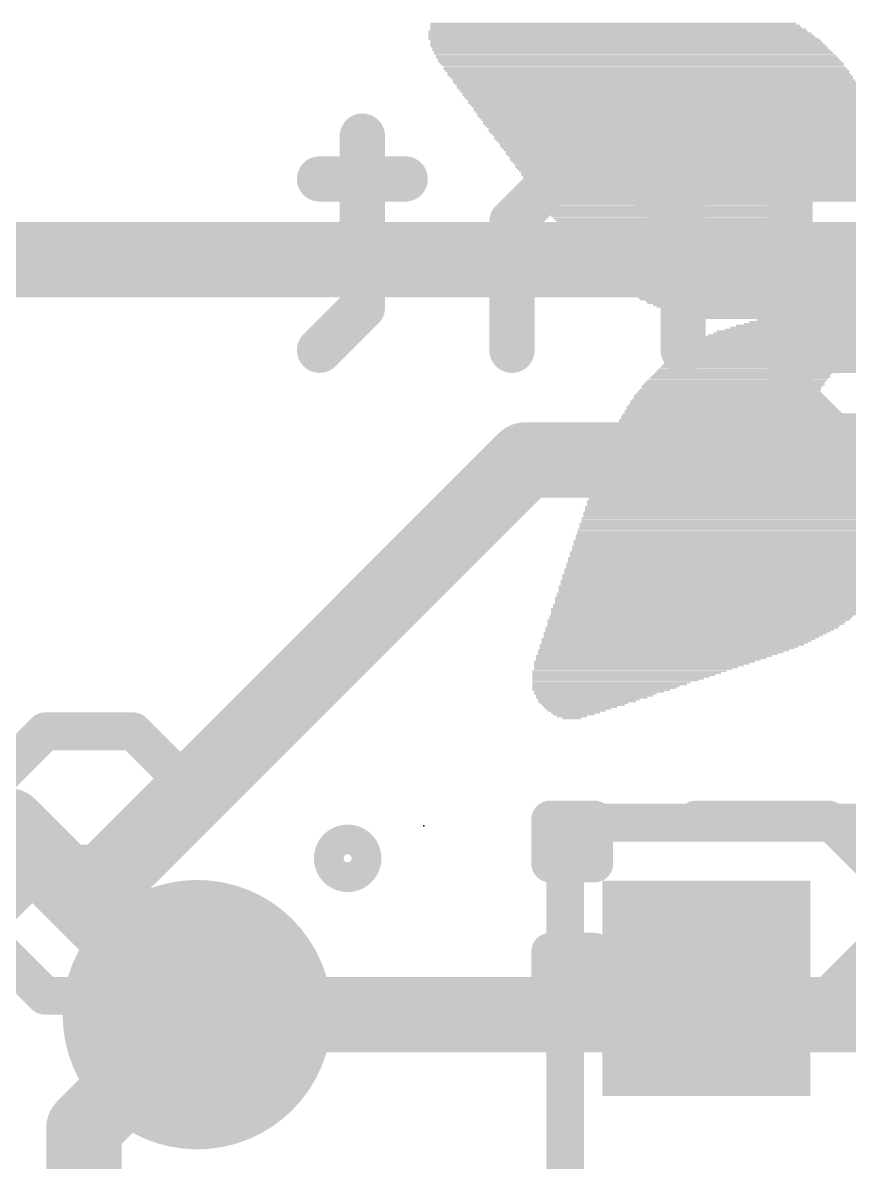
# Model space of a CAD drawing. Extents: x -0.1 to 25.5, y -0.1 to 17.9.
# Drawn here: x 9.7 to 12.481, y 9.918 to 13.751 of the extents above; entities that cross this region are included whole.
import ezdxf

# ---------------------------------------------------------------- set-up
doc = ezdxf.new("R2010")
doc.units = 0
for name, color, linetype in [('1', 12, 'CONTINUOUS'), ('16', 5, 'CONTINUOUS'), ('18', 110, 'CONTINUOUS'), ('21', 40, 'CONTINUOUS'), ('22', 6, 'CONTINUOUS'), ('23', 40, 'CONTINUOUS'), ('51', 253, 'CONTINUOUS')]:
    doc.layers.add(name, color=color, linetype=linetype)

# ---------------------------------------------------------------- blocks, each defined once
blk = doc.blocks.new('RECT')
blk.add_solid([(-0.5, -0.5), (0.5, -0.5), (-0.5, 0.5), (0.5, 0.5)])
blk = doc.blocks.new('ROUNDV')
at = {"const_width": 0.5}
blk.add_lwpolyline([(0, -0.25, 1), (0, 0.25, 1), (0, -0.25)], format="xyb", dxfattribs=at)

msp = doc.modelspace()

# ---------------------------------------------------------------- linework, layer by layer
at = {"layer": '1', "const_width": 0.254}
for points in [[(11.391, 12.28), (9.906, 10.795)], [(15.845, 12.28), (11.391, 12.28)], [(7.305, 11.049), (9.652, 11.049)], [(9.652, 11.049), (9.906, 10.795)], [(9.906, 10.795), (10.287, 10.414)], [(10.287, 10.414), (9.906, 10.033)], [(9.906, 10.033), (9.906, 8.509)]]:
    msp.add_lwpolyline(points, dxfattribs=at)
at = {"layer": '1', "const_width": 0.127}
for points in [[(11.391, 12.3435, 1), (11.391, 12.2165)], [(11.4359, 12.2351, 1), (11.3461, 12.3249)], [(9.6969, 11.0939, 1), (9.6071, 11.0041)], [(9.652, 10.9855, 1), (9.652, 11.1125)], [(9.9509, 10.8399, 1), (9.8611, 10.7501)], [(9.8611, 10.8399, 1), (9.9509, 10.7501)], [(9.8611, 10.7501, 1), (9.9509, 10.8399)], [(10.3319, 10.3691, 1), (10.2421, 10.4589)], [(10.2421, 10.3691, 1), (10.3319, 10.4589)], [(9.9695, 10.033, 1), (9.8425, 10.033)], [(9.8611, 10.0779, 1), (9.9509, 9.9881)]]:
    msp.add_lwpolyline(points, format="xyb", dxfattribs=at)
at = {"layer": '16', "const_width": 0.254}
for points in [[(20.613, 12.954), (6.604, 12.954)], [(12.954, 10.414), (10.287, 10.414)]]:
    msp.add_lwpolyline(points, dxfattribs=at)
at = {"layer": '16', "const_width": 0.127}
msp.add_lwpolyline([(10.287, 10.4775, 1), (10.287, 10.3505)], format="xyb", dxfattribs=at)
at = {"layer": '21', "const_width": 0.127}
msp.add_lwpolyline([(10.793, 10.89, 1), (10.793, 10.99, 1), (10.793, 10.89)], format="xyb", dxfattribs=at)
at = {"layer": '22'}
for points, const_width in [([(11.9222, 13.5135), (11.9222, 12.6492)], 0.1524), ([(10.8426, 13.3695), (10.8426, 12.7933)], 0.1524), ([(10.9867, 13.2254), (10.6985, 13.2254)], 0.1524), ([(11.49, 13.2254), (11.3459, 13.0814)], 0.1524), ([(11.7781, 13.2254), (11.49, 13.2254)], 0.1524), ([(11.9222, 13.0814), (11.7781, 13.2254)], 0.1524), ([(12.2815, 12.5051), (12.2815, 13.2254)], 0.1524), ([(12.2815, 13.2254), (12.7136, 13.2254)], 0.1524), ([(11.3459, 13.0814), (11.3459, 12.6492)], 0.1524), ([(10.8426, 12.7933), (10.6985, 12.6492)], 0.1524), ([(12.7136, 12.6492), (12.2815, 12.6492)], 0.1524), ([(12.4255, 12.3611), (12.2815, 12.5051)], 0.1524), ([(12.5696, 12.3611), (12.4255, 12.3611)], 0.1524), ([(9.7749, 11.3673), (9.6266, 11.219)], 0.127), ([(10.0715, 11.3673), (9.7749, 11.3673)], 0.127), ([(10.2198, 11.219), (10.0715, 11.3673)], 0.127), ([(9.6266, 11.0707), (9.7749, 10.9224)], 0.127), ([(11.623, 11.0707), (11.4747, 11.0707)], 0.127), ([(11.4747, 11.0707), (11.4747, 10.9224)], 0.127), ([(11.623, 10.9224), (11.623, 11.0707)], 0.127), ([(11.9654, 11.0707), (12.4103, 11.0707)], 0.127), ([(12.4103, 11.0707), (12.5585, 10.9224)], 0.127), ([(9.7749, 10.9224), (9.6266, 10.7741)], 0.127), ([(9.7749, 10.9224), (9.9232, 10.9224)], 0.127), ([(11.4747, 10.9224), (11.623, 10.9224)], 0.127), ([(9.6266, 10.6258), (9.7749, 10.4775)], 0.127), ([(10.0715, 10.4775), (10.2198, 10.6258)], 0.127), ([(11.623, 10.6258), (11.4747, 10.6258)], 0.127), ([(11.4747, 10.6258), (11.4747, 10.4775)], 0.127), ([(11.623, 10.4775), (11.623, 10.6258)], 0.127), ([(12.5585, 10.6258), (12.4103, 10.4775)], 0.127), ([(9.7749, 10.4775), (10.0715, 10.4775)], 0.127), ([(11.4747, 10.4775), (11.623, 10.4775)], 0.127), ([(12.4103, 10.4775), (11.9654, 10.4775)], 0.127)]:
    msp.add_lwpolyline(points, dxfattribs=dict(at, const_width=const_width))
for points, const_width in [([(11.9603, 13.5135, 1), (11.8841, 13.5135)], 0.0762), ([(10.8807, 13.3695, 1), (10.8045, 13.3695)], 0.0762), ([(10.6985, 13.2635, 1), (10.6985, 13.1873)], 0.0762), ([(10.9867, 13.1873, 1), (10.9867, 13.2635)], 0.0762), ([(11.49, 13.2635, 1), (11.49, 13.1873)], 0.0762), ([(11.5169, 13.1985, 1), (11.4631, 13.2524)], 0.0762), ([(11.8051, 13.2524, 1), (11.7512, 13.1985)], 0.0762), ([(11.7781, 13.1873, 1), (11.7781, 13.2635)], 0.0762), ([(12.3196, 13.2254, 1), (12.2434, 13.2254)], 0.0762), ([(12.2815, 13.2635, 1), (12.2815, 13.1873)], 0.0762), ([(11.384, 13.0814, 1), (11.3078, 13.0814)], 0.0762), ([(11.319, 13.1083, 1), (11.3729, 13.0544)], 0.0762), ([(11.8952, 13.0544, 1), (11.9491, 13.1083)], 0.0762), ([(10.8695, 12.7663, 1), (10.8157, 12.8202)], 0.0762), ([(10.8045, 12.7933, 1), (10.8807, 12.7933)], 0.0762), ([(10.6716, 12.6761, 1), (10.7255, 12.6223)], 0.0762), ([(12.2815, 12.6873, 1), (12.2815, 12.6111)], 0.0762), ([(11.3078, 12.6492, 1), (11.384, 12.6492)], 0.0762), ([(11.8841, 12.6492, 1), (11.9603, 12.6492)], 0.0762), ([(12.3084, 12.5321, 1), (12.2545, 12.4782)], 0.0762), ([(12.2434, 12.5051, 1), (12.3196, 12.5051)], 0.0762), ([(12.4255, 12.3992, 1), (12.4255, 12.323)], 0.0762), ([(12.3986, 12.3341, 1), (12.4525, 12.388)], 0.0762), ([(9.7749, 11.399, 1), (9.7749, 11.3355)], 0.0635), ([(9.7973, 11.3448, 1), (9.7524, 11.3897)], 0.0635), ([(10.0939, 11.3897, 1), (10.049, 11.3448)], 0.0635), ([(10.0715, 11.3355, 1), (10.0715, 11.399)], 0.0635), ([(10.1973, 11.1965, 1), (10.2422, 11.2414)], 0.0635), ([(11.5065, 11.0707, 1), (11.443, 11.0707)], 0.0635), ([(11.4747, 11.1024, 1), (11.4747, 11.0389)], 0.0635), ([(11.6548, 11.0707, 1), (11.5913, 11.0707)], 0.0635), ([(11.623, 11.0389, 1), (11.623, 11.1024)], 0.0635), ([(11.9654, 11.1024, 1), (11.9654, 11.0389)], 0.0635), ([(12.4327, 11.0931, 1), (12.3878, 11.0482)], 0.0635), ([(12.4103, 11.0389, 1), (12.4103, 11.1024)], 0.0635), ([(9.7749, 10.9541, 1), (9.7749, 10.8906)], 0.0635), ([(9.7973, 10.8999, 1), (9.7524, 10.9448)], 0.0635), ([(9.7524, 10.8999, 1), (9.7973, 10.9448)], 0.0635), ([(9.9232, 10.8906, 1), (9.9232, 10.9541)], 0.0635), ([(11.4747, 10.9541, 1), (11.4747, 10.8906)], 0.0635), ([(11.623, 10.8906, 1), (11.623, 10.9541)], 0.0635), ([(11.443, 10.9224, 1), (11.5065, 10.9224)], 0.0635), ([(11.5913, 10.9224, 1), (11.6548, 10.9224)], 0.0635), ([(10.2422, 10.6033, 1), (10.1973, 10.6482)], 0.0635), ([(11.4747, 10.6575, 1), (11.4747, 10.594)], 0.0635), ([(11.5065, 10.6258, 1), (11.443, 10.6258)], 0.0635), ([(11.6548, 10.6258, 1), (11.5913, 10.6258)], 0.0635), ([(11.623, 10.594, 1), (11.623, 10.6575)], 0.0635), ([(9.7749, 10.5093, 1), (9.7749, 10.4458)], 0.0635), ([(9.7524, 10.455, 1), (9.7973, 10.5)], 0.0635), ([(10.049, 10.5, 1), (10.0939, 10.455)], 0.0635), ([(10.0715, 10.4458, 1), (10.0715, 10.5093)], 0.0635), ([(11.4747, 10.5093, 1), (11.4747, 10.4458)], 0.0635), ([(11.443, 10.4775, 1), (11.5065, 10.4775)], 0.0635), ([(11.5913, 10.4775, 1), (11.6548, 10.4775)], 0.0635), ([(11.623, 10.4458, 1), (11.623, 10.5093)], 0.0635), ([(11.9654, 10.5093, 1), (11.9654, 10.4458)], 0.0635), ([(12.3878, 10.5, 1), (12.4327, 10.455)], 0.0635), ([(12.4103, 10.4458, 1), (12.4103, 10.5093)], 0.0635)]:
    msp.add_lwpolyline(points, format="xyb", dxfattribs=dict(at, const_width=const_width))
at = {"layer": '23'}
msp.add_point((11.049, 11.049), dxfattribs=at)
at = {"layer": '51', "const_width": 0.0635}
for points in [[(11.5568, 11.06, 1), (11.4932, 11.06)], [(11.525, 11.0918, 1), (11.525, 11.0282)]]:
    msp.add_lwpolyline(points, format="xyb", dxfattribs=at)
at = {"layer": '51', "const_width": 0.127}
for points in [[(11.525, 11.06), (13.875, 11.06)], [(11.525, 6.72), (11.525, 11.06)]]:
    msp.add_lwpolyline(points, dxfattribs=at)

# ---------------------------------------------------------------- block references
at = {"layer": '1', "xscale": 0.7, "yscale": 0.725}
msp.add_blockref('RECT', (12, 10.5025), dxfattribs=at)
at = {"layer": '18', "xscale": 0.9064, "yscale": 0.9064}
msp.add_blockref('ROUNDV', (10.287, 10.414), dxfattribs=at)
msp.add_blockref('ROUNDV', (10.287, 10.414), dxfattribs=at)
at = {"layer": '21'}
for p, xscale, yscale in [((11.7031, 13.7224), 1.2763, 0.0063), ((11.6935, 13.7414), 1.2446, 0.0064), ((11.6967, 13.7351), 1.251, 0.0063), ((11.7031, 13.7287), 1.2637, 0.0064), ((11.6872, 13.7477), 1.2319, 0.0063), ((11.7157, 13.7033), 1.3017, 0.0064), ((11.7094, 13.716), 1.289, 0.0064), ((11.7126, 13.7096), 1.2954, 0.0063), ((11.7221, 13.697), 1.3144, 0.0063), ((11.7316, 13.6843), 1.3208, 0.0063), ((11.7285, 13.6906), 1.3145, 0.0064), ((11.7348, 13.6779), 1.3272, 0.0064), ((11.738, 13.6715), 1.3335, 0.0063), ((11.7475, 13.6589), 1.3398, 0.0063), ((11.7444, 13.6652), 1.3335, 0.0064), ((11.7538, 13.6525), 1.3399, 0.0064), ((11.757, 13.6462), 1.3462, 0.0063), ((11.7634, 13.6398), 1.3462, 0.0064), ((11.7666, 13.6334), 1.3525, 0.0063), ((11.7729, 13.6271), 1.3526, 0.0064), ((11.776, 13.6208), 1.3589, 0.0063), ((11.7825, 13.6144), 1.3589, 0.0064), ((11.7856, 13.6081), 1.3526, 0.0063), ((11.7919, 13.6017), 1.3525, 0.0064), ((11.7952, 13.5953), 1.3589, 0.0063), ((11.8015, 13.589), 1.3589, 0.0064), ((11.8047, 13.5827), 1.3525, 0.0063), ((11.8079, 13.5763), 1.3589, 0.0064), ((11.8141, 13.57), 1.3589, 0.0063), ((11.8174, 13.5636), 1.3525, 0.0064), ((11.8237, 13.5572), 1.3526, 0.0063), ((11.8269, 13.5509), 1.3589, 0.0064), ((11.83, 13.5446), 1.3525, 0.0063), ((11.8364, 13.5382), 1.3526, 0.0064), ((11.8396, 13.5319), 1.3589, 0.0063), ((11.8428, 13.5255), 1.3525, 0.0064), ((11.8491, 13.5191), 1.3526, 0.0063), ((11.8555, 13.5128), 1.3525, 0.0064), ((11.8555, 13.5065), 1.3525, 0.0063), ((11.8618, 13.5001), 1.3526, 0.0064), ((11.8681, 13.4938), 1.3525, 0.0063), ((12.0364, 13.4874), 1.6764, 0.0064), ((12.0364, 13.4811), 1.6764, 0.0063), ((12.0365, 13.4747), 1.6637, 0.0064), ((12.0396, 13.4684), 1.6574, 0.0063), ((12.0396, 13.462), 1.6446, 0.0064), ((12.0396, 13.4557), 1.6446, 0.0063), ((12.0427, 13.4493), 1.6383, 0.0064), ((12.0428, 13.443), 1.6256, 0.0063), ((12.0428, 13.4366), 1.6256, 0.0064), ((12.0427, 13.4303), 1.6129, 0.0063), ((12.046, 13.4239), 1.6065, 0.0064), ((12.0491, 13.4176), 1.6002, 0.0063), ((12.0491, 13.4112), 1.6002, 0.0064), ((12.0492, 13.4049), 1.5875, 0.0063), ((12.0523, 13.3985), 1.5812, 0.0064), ((12.0555, 13.3922), 1.5748, 0.0063), ((12.0523, 13.3858), 1.5684, 0.0064), ((12.0555, 13.3795), 1.5621, 0.0063), ((12.0587, 13.3731), 1.5557, 0.0064), ((12.0618, 13.3668), 1.5494, 0.0063), ((12.0618, 13.3604), 1.5494, 0.0064), ((12.0618, 13.3541), 1.5367, 0.0063), ((12.065, 13.3477), 1.5304, 0.0064), ((12.0682, 13.3414), 1.524, 0.0063), ((12.0682, 13.335), 1.524, 0.0064), ((12.0714, 13.3287), 1.5177, 0.0063), ((12.0746, 13.3223), 1.5113, 0.0064), ((12.0745, 13.316), 1.4986, 0.0063), ((12.0745, 13.3096), 1.4986, 0.0064), ((12.0777, 13.3033), 1.4922, 0.0063), ((12.0808, 13.2969), 1.4859, 0.0064), ((12.0808, 13.2906), 1.4859, 0.0063), ((12.0841, 13.2842), 1.4795, 0.0064), ((12.0872, 13.2779), 1.4732, 0.0063), ((12.0904, 13.2715), 1.4668, 0.0064), ((12.0904, 13.2652), 1.4668, 0.0063), ((12.0936, 13.2588), 1.4605, 0.0064), ((12.0968, 13.2525), 1.4541, 0.0063), ((12.0999, 13.2461), 1.4478, 0.0064), ((12.0999, 13.2398), 1.4478, 0.0063), ((12.1031, 13.2334), 1.4414, 0.0064), ((11.8396, 13.2271), 0.9017, 0.0063), ((12.573, 13.2271), 0.5016, 0.0063), ((11.8269, 13.2207), 0.8636, 0.0064), ((11.8174, 13.2144), 0.8445, 0.0063), ((11.8174, 13.208), 0.8319, 0.0064), ((11.8174, 13.2017), 0.8191, 0.0063), ((11.8142, 13.1953), 0.8128, 0.0064), ((11.8174, 13.189), 0.8065, 0.0063), ((12.5952, 13.2207), 0.4572, 0.0064), ((12.6111, 13.2144), 0.4254, 0.0063), ((12.6206, 13.208), 0.4064, 0.0064), ((12.6302, 13.2017), 0.3873, 0.0063), ((12.6365, 13.1953), 0.3746, 0.0064), ((12.646, 13.189), 0.3556, 0.0063), ((11.8174, 13.1826), 0.7937, 0.0064), ((11.8205, 13.1763), 0.7874, 0.0063), ((11.8205, 13.1699), 0.7874, 0.0064), ((11.8237, 13.1636), 0.781, 0.0063), ((11.8269, 13.1572), 0.7747, 0.0064), ((11.8333, 13.1509), 0.7747, 0.0063), ((11.8333, 13.1445), 0.7747, 0.0064), ((11.8364, 13.1382), 0.7684, 0.0063), ((11.8428, 13.1318), 0.7683, 0.0064), ((11.8459, 13.1255), 0.762, 0.0063), ((11.8491, 13.1191), 0.7684, 0.0064), ((11.8555, 13.1128), 0.7683, 0.0063), ((11.8586, 13.1064), 0.762, 0.0064), ((11.8618, 13.1001), 0.7684, 0.0063), ((11.8681, 13.0937), 0.7683, 0.0064), ((11.8745, 13.0874), 0.7684, 0.0063), ((11.8777, 13.081), 0.762, 0.0064), ((11.8841, 13.0747), 0.7747, 0.0063), ((11.8872, 13.0683), 0.7684, 0.0064), ((11.8968, 13.062), 0.7747, 0.0063), ((11.9031, 13.0556), 0.7747, 0.0064), ((11.9063, 13.0493), 0.7811, 0.0063), ((11.9126, 13.0429), 0.781, 0.0064), ((11.919, 13.0366), 0.7811, 0.0063), ((11.9253, 13.0302), 0.781, 0.0064), ((11.9317, 13.0239), 0.7937, 0.0063), ((11.938, 13.0175), 0.7938, 0.0064), ((11.9476, 13.0112), 0.8001, 0.0063), ((11.9539, 13.0048), 0.8001, 0.0064), ((11.9634, 12.9985), 0.8064, 0.0063), ((11.9729, 12.9921), 0.8128, 0.0064), ((11.9793, 12.9858), 0.8128, 0.0063), ((11.9888, 12.9794), 0.8192, 0.0064), ((11.9984, 12.9731), 0.8255, 0.0063), ((12.0079, 12.9667), 0.8319, 0.0064), ((12.0142, 12.9604), 0.8446, 0.0063), ((12.0269, 12.954), 0.8446, 0.0064), ((12.0396, 12.9477), 0.8572, 0.0063), ((12.0491, 12.9413), 0.8636, 0.0064), ((12.0618, 12.935), 0.8763, 0.0063), ((12.0745, 12.9286), 0.889, 0.0064), ((12.0936, 12.9223), 0.9144, 0.0063), ((12.1126, 12.9159), 0.9398, 0.0064), ((12.3508, 12.9096), 1.4033, 0.0063), ((12.3539, 12.9032), 1.397, 0.0064), ((12.3603, 12.8969), 1.3843, 0.0063), ((12.3635, 12.8905), 1.3779, 0.0064), ((12.3666, 12.8841), 1.3716, 0.0063), ((12.373, 12.8778), 1.3716, 0.0064), ((12.3794, 12.8715), 1.3589, 0.0063), ((12.3857, 12.8651), 1.3589, 0.0064), ((12.3952, 12.8588), 1.3526, 0.0063), ((12.4047, 12.8524), 1.3589, 0.0064), ((12.4143, 12.846), 1.3525, 0.0063), ((12.4269, 12.8397), 1.3653, 0.0064), ((12.4397, 12.8334), 1.3653, 0.0063), ((12.4619, 12.827), 1.3843, 0.0064), ((12.4873, 12.8207), 1.4224, 0.0063), ((13.1318, 12.8143), 2.6734, 0.0064), ((13.1318, 12.8079), 2.6606, 0.0063), ((13.1349, 12.8016), 2.6289, 0.0064), ((13.1382, 12.7953), 2.6099, 0.0063), ((13.1382, 12.7889), 2.5845, 0.0064), ((13.1445, 12.7826), 2.559, 0.0063), ((13.1509, 12.7762), 2.5337, 0.0064), ((13.154, 12.7698), 2.5019, 0.0063), ((13.1636, 12.7635), 2.4701, 0.0064), ((13.1795, 12.7572), 2.4257, 0.0063), ((12.3476, 12.7254), 0.5334, 0.0064), ((12.3603, 12.7317), 0.5207, 0.0063), ((12.3825, 12.7381), 0.5144, 0.0064), ((12.4047, 12.7445), 0.5207, 0.0063), ((13.2747, 12.7508), 2.2098, 0.0064), ((12.2619, 12.6873), 0.5651, 0.0064), ((12.2746, 12.6936), 0.5651, 0.0063), ((12.2841, 12.7), 0.5588, 0.0064), ((12.3, 12.7064), 0.5525, 0.0063), ((12.3127, 12.7127), 0.5525, 0.0064), ((12.3285, 12.7191), 0.5334, 0.0063), ((12.2079, 12.6492), 0.5842, 0.0064), ((12.2142, 12.6555), 0.5842, 0.0063), ((12.2238, 12.6619), 0.5779, 0.0064), ((12.2301, 12.6683), 0.5778, 0.0063), ((12.2428, 12.6746), 0.5778, 0.0064), ((12.2523, 12.681), 0.5715, 0.0063), ((12.1635, 12.6111), 0.5969, 0.0064), ((12.1698, 12.6174), 0.5969, 0.0063), ((12.173, 12.6238), 0.5905, 0.0064), ((12.1857, 12.6302), 0.5905, 0.0063), ((12.1888, 12.6365), 0.5842, 0.0064), ((12.1984, 12.6429), 0.5905, 0.0063), ((12.1254, 12.573), 0.5969, 0.0064), ((12.1317, 12.5793), 0.5969, 0.0063), ((12.138, 12.5857), 0.5969, 0.0064), ((12.1444, 12.5921), 0.5969, 0.0063), ((12.1508, 12.5984), 0.5969, 0.0064), ((12.157, 12.6048), 0.5969, 0.0063), ((12.0936, 12.5349), 0.6096, 0.0064), ((12.0968, 12.5412), 0.6033, 0.0063), ((12.1031, 12.5476), 0.6032, 0.0064), ((12.1095, 12.554), 0.6033, 0.0063), ((12.1158, 12.5603), 0.6032, 0.0064), ((12.1189, 12.5667), 0.5969, 0.0063), ((12.065, 12.4968), 0.616, 0.0064), ((12.0714, 12.5031), 0.6159, 0.0063), ((12.0745, 12.5095), 0.6096, 0.0064), ((12.0809, 12.5159), 0.6096, 0.0063), ((12.0872, 12.5286), 0.6096, 0.0063), ((12.0841, 12.5222), 0.6033, 0.0064), ((12.0427, 12.4587), 0.6223, 0.0064), ((12.046, 12.465), 0.6159, 0.0063), ((12.0523, 12.4778), 0.616, 0.0063), ((12.0523, 12.4714), 0.616, 0.0064), ((12.0587, 12.4841), 0.6159, 0.0064), ((12.0618, 12.4905), 0.6096, 0.0063), ((12.0269, 12.4269), 0.6286, 0.0063), ((12.0269, 12.4206), 0.6286, 0.0064), ((12.0333, 12.4333), 0.6287, 0.0064), ((12.0365, 12.446), 0.6223, 0.0064), ((12.0365, 12.4397), 0.6223, 0.0063), ((12.0427, 12.4524), 0.6223, 0.0063), ((12.0142, 12.3825), 0.654, 0.0064), ((12.0174, 12.3889), 0.6477, 0.0063), ((12.0206, 12.4016), 0.6413, 0.0063), ((12.0206, 12.3952), 0.6413, 0.0064), ((12.0237, 12.4143), 0.635, 0.0063), ((12.0237, 12.4079), 0.635, 0.0064), ((12.0142, 12.3508), 0.6794, 0.0063), ((12.0206, 12.3444), 0.6921, 0.0064), ((12.011, 12.3698), 0.6604, 0.0064), ((12.0142, 12.3635), 0.6668, 0.0063), ((12.0174, 12.3571), 0.6731, 0.0064), ((12.0142, 12.3762), 0.654, 0.0063), ((12.7286, 12.3444), 0.5715, 0.0064), ((12.735, 12.3508), 0.5461, 0.0063), ((12.7413, 12.3571), 0.5334, 0.0064), ((12.3476, 12.3127), 1.3843, 0.0063), ((12.3476, 12.3063), 1.3843, 0.0064), ((12.3444, 12.3254), 1.3652, 0.0063), ((12.3476, 12.319), 1.3716, 0.0064), ((12.0237, 12.3381), 0.7112, 0.0063), ((12.3444, 12.3317), 1.3526, 0.0064), ((12.7191, 12.3381), 0.6033, 0.0063), ((12.3539, 12.2809), 1.4224, 0.0064), ((12.3571, 12.2746), 1.4288, 0.0063), ((12.3603, 12.2682), 1.4351, 0.0064), ((12.3508, 12.2936), 1.4033, 0.0064), ((12.354, 12.2873), 1.4097, 0.0063), ((12.3508, 12.3), 1.3907, 0.0063), ((12.3666, 12.2428), 1.4732, 0.0064), ((12.373, 12.2365), 1.4859, 0.0063), ((12.3762, 12.2301), 1.4923, 0.0064), ((12.3635, 12.2555), 1.4541, 0.0064), ((12.3666, 12.2492), 1.4605, 0.0063), ((12.3635, 12.2619), 1.4415, 0.0063), ((12.7095, 12.1984), 2.1844, 0.0063), ((12.7095, 12.192), 2.1844, 0.0064), ((12.3889, 12.2174), 1.5303, 0.0064), ((12.7096, 12.2111), 2.1717, 0.0063), ((12.7096, 12.2047), 2.1717, 0.0064), ((12.3825, 12.2238), 1.505, 0.0063), ((12.1793, 12.1603), 1.1494, 0.0063), ((12.1793, 12.1539), 1.1494, 0.0064), ((12.7096, 12.1793), 2.1971, 0.0064), ((12.7096, 12.173), 2.1971, 0.0063), ((12.7096, 12.1666), 2.1971, 0.0064), ((12.7095, 12.1857), 2.1844, 0.0063), ((12.1666, 12.1222), 1.1494, 0.0063), ((12.1666, 12.1158), 1.1494, 0.0064), ((12.173, 12.1412), 1.1493, 0.0064), ((12.173, 12.1349), 1.1493, 0.0063), ((12.1698, 12.1285), 1.143, 0.0064), ((12.1761, 12.1476), 1.143, 0.0063), ((12.1539, 12.0841), 1.1494, 0.0063), ((12.1539, 12.0777), 1.1494, 0.0064), ((12.1603, 12.1031), 1.1493, 0.0064), ((12.1603, 12.0968), 1.1493, 0.0063), ((12.1603, 12.0904), 1.1493, 0.0064), ((12.1666, 12.1095), 1.1494, 0.0063), ((12.1444, 12.046), 1.1557, 0.0063), ((12.1412, 12.0396), 1.1494, 0.0064), ((12.1412, 12.0333), 1.1494, 0.0063), ((12.1508, 12.065), 1.1557, 0.0064), ((12.1476, 12.0587), 1.1493, 0.0063), ((12.1476, 12.0523), 1.1493, 0.0064), ((12.1539, 12.0714), 1.1494, 0.0063), ((12.1285, 12.0079), 1.1494, 0.0063), ((12.1285, 12.0015), 1.1494, 0.0064), ((12.1285, 11.9952), 1.1494, 0.0063), ((12.138, 12.0269), 1.1557, 0.0064), ((12.1349, 12.0206), 1.1493, 0.0063), ((12.1349, 12.0142), 1.1493, 0.0064), ((12.1158, 11.9698), 1.1494, 0.0063), ((12.1126, 11.9634), 1.143, 0.0064), ((12.1126, 11.9571), 1.143, 0.0063), ((12.1222, 11.9888), 1.1493, 0.0064), ((12.1222, 11.9825), 1.1493, 0.0063), ((12.119, 11.9761), 1.143, 0.0064), ((12.0968, 11.9317), 1.1367, 0.0063), ((12.0968, 11.9253), 1.1367, 0.0064), ((12.0936, 11.919), 1.1303, 0.0063), ((12.1063, 11.9507), 1.143, 0.0064), ((12.1031, 11.9444), 1.1366, 0.0063), ((12.1031, 11.938), 1.1366, 0.0064), ((12.0777, 11.8936), 1.124, 0.0063), ((12.0745, 11.8872), 1.1176, 0.0064), ((12.0745, 11.8809), 1.1176, 0.0063), ((12.0873, 11.9126), 1.1303, 0.0064), ((12.0873, 11.9063), 1.1303, 0.0063), ((12.0841, 11.8999), 1.1239, 0.0064), ((12.0555, 11.8555), 1.1049, 0.0063), ((12.0523, 11.8491), 1.0986, 0.0064), ((12.0523, 11.8428), 1.0986, 0.0063), ((12.0618, 11.8618), 1.1049, 0.0064), ((12.0682, 11.8745), 1.1176, 0.0064), ((12.065, 11.8681), 1.1112, 0.0063), ((12.0301, 11.811), 1.0795, 0.0064), ((12.0237, 11.8047), 1.0668, 0.0063), ((12.0333, 11.8174), 1.0859, 0.0063), ((12.0428, 11.83), 1.0922, 0.0063), ((12.0396, 11.8237), 1.0858, 0.0064), ((12.046, 11.8364), 1.0859, 0.0064), ((12.0046, 11.7793), 1.0541, 0.0063), ((12.0015, 11.7729), 1.0478, 0.0064), ((11.9952, 11.7666), 1.0351, 0.0063), ((12.0142, 11.7919), 1.0604, 0.0063), ((12.0111, 11.7856), 1.0541, 0.0064), ((12.0206, 11.7983), 1.0605, 0.0064), ((11.9729, 11.7412), 1.016, 0.0063), ((11.9665, 11.7348), 1.0033, 0.0064), ((11.9634, 11.7285), 0.997, 0.0063), ((11.9825, 11.7538), 1.0223, 0.0063), ((11.9793, 11.7475), 1.016, 0.0064), ((11.992, 11.7602), 1.0287, 0.0064), ((11.9284, 11.6967), 0.9525, 0.0064), ((11.9221, 11.6904), 0.9398, 0.0063), ((11.9507, 11.7157), 0.9842, 0.0063), ((11.938, 11.7031), 0.9588, 0.0063), ((11.9444, 11.7094), 0.9715, 0.0064), ((11.9571, 11.7221), 0.9843, 0.0064), ((11.884, 11.6586), 0.889, 0.0064), ((11.8745, 11.6523), 0.87, 0.0063), ((11.9063, 11.6776), 0.9207, 0.0063), ((11.8999, 11.6713), 0.908, 0.0064), ((11.8936, 11.665), 0.8953, 0.0063), ((11.9158, 11.684), 0.9271, 0.0064), ((11.8237, 11.6205), 0.7938, 0.0064), ((11.8141, 11.6142), 0.7747, 0.0063), ((11.8555, 11.6395), 0.8445, 0.0063), ((11.846, 11.6332), 0.8255, 0.0064), ((11.8364, 11.6269), 0.8064, 0.0063), ((11.8681, 11.6459), 0.8573, 0.0064), ((11.7919, 11.6014), 0.7429, 0.0063), ((11.7729, 11.5888), 0.7048, 0.0063), ((11.7634, 11.5824), 0.6858, 0.0064), ((11.7538, 11.5761), 0.6667, 0.0063), ((11.7825, 11.5951), 0.7239, 0.0064), ((11.8047, 11.6078), 0.7557, 0.0064), ((11.7412, 11.5697), 0.6541, 0.0064), ((11.7316, 11.5633), 0.635, 0.0063), ((11.7221, 11.557), 0.616, 0.0064), ((11.7126, 11.5507), 0.5969, 0.0063), ((11.7031, 11.5443), 0.5779, 0.0064), ((11.6935, 11.538), 0.5588, 0.0063), ((11.6808, 11.5316), 0.5334, 0.0064), ((11.6745, 11.5252), 0.5207, 0.0063), ((11.6618, 11.5189), 0.4953, 0.0064), ((11.6554, 11.5126), 0.4826, 0.0063), ((11.6459, 11.5062), 0.4636, 0.0064), ((11.6395, 11.4999), 0.4381, 0.0063), ((11.6269, 11.4935), 0.4127, 0.0064), ((11.6237, 11.4871), 0.3937, 0.0063), ((11.6142, 11.4808), 0.3747, 0.0064), ((11.6047, 11.4745), 0.3429, 0.0063), ((11.5983, 11.4681), 0.3302, 0.0064), ((11.5888, 11.4618), 0.2985, 0.0063), ((11.5856, 11.4554), 0.2794, 0.0064), ((11.5761, 11.449), 0.2477, 0.0063), ((11.5697, 11.4427), 0.2222, 0.0064), ((11.5633, 11.4364), 0.1969, 0.0063), ((11.5602, 11.43), 0.1651, 0.0064), ((11.5539, 11.4237), 0.1397, 0.0063), ((11.5475, 11.4173), 0.1016, 0.0064), ((11.5475, 11.4109), 0.0635, 0.0063)]:
    msp.add_blockref('RECT', p, dxfattribs=dict(at, xscale=xscale, yscale=yscale))

doc.saveas('drawing.dxf')
